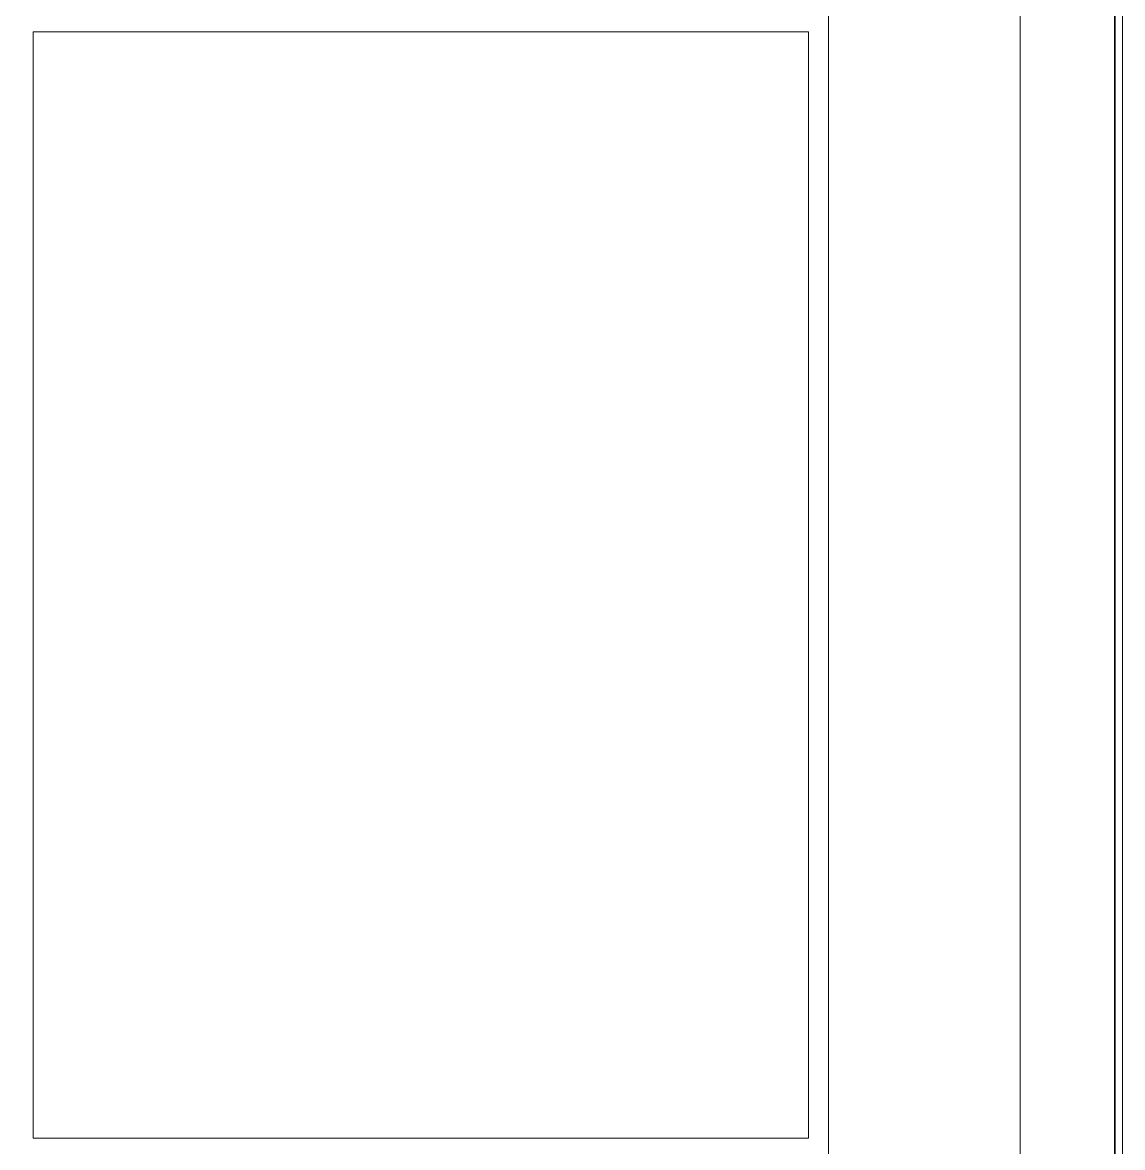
# Model space of a CAD drawing. Header units: millimetres. Extents: x 2162 to 93478, y -2737 to 52379.
# Drawn here: x 49259.2 to 49667.2, y 9463.6 to 9880.6 of the extents above; entities that cross this region are included whole.
import ezdxf

# ---------------------------------------------------------------- set-up
doc = ezdxf.new("R2010")
doc.units = ezdxf.units.MM
doc.layers.add('equipment 1', color=4, linetype='Continuous', lineweight=9)

# ---------------------------------------------------------------- blocks, each defined once
blk = doc.blocks.new('equipment 0533')
at = {"color": 0}
for p, q in [((-5, 1371), (-5, 106)), ((104, 1371), (104, 106.5)), ((-2, 1330), (-2, 146)), ((33, 1330), (33, 146)), ((399, 941), (111.5, 941)), ((111.5, 941), (111.5, 531)), ((399, 531), (399, 941)), ((111.5, 531), (399, 531))]:
    blk.add_line(p, q, dxfattribs=at)

msp = doc.modelspace()

# ---------------------------------------------------------------- linework, layer by layer
at = {"layer": 'equipment 1', "elevation": -706.5}
msp.add_lwpolyline([(48564.46, 10462.15), (49664.46, 10462.15), (49664.46, 8924.15), (48564.46, 8924.15)], close=True, dxfattribs=at)

# ---------------------------------------------------------------- block references
at = {"layer": 'equipment 1', "rotation": 180}
msp.add_blockref('equipment 0533', (49662.19, 10408.15, -706.5), dxfattribs=at)

doc.saveas('drawing.dxf')
